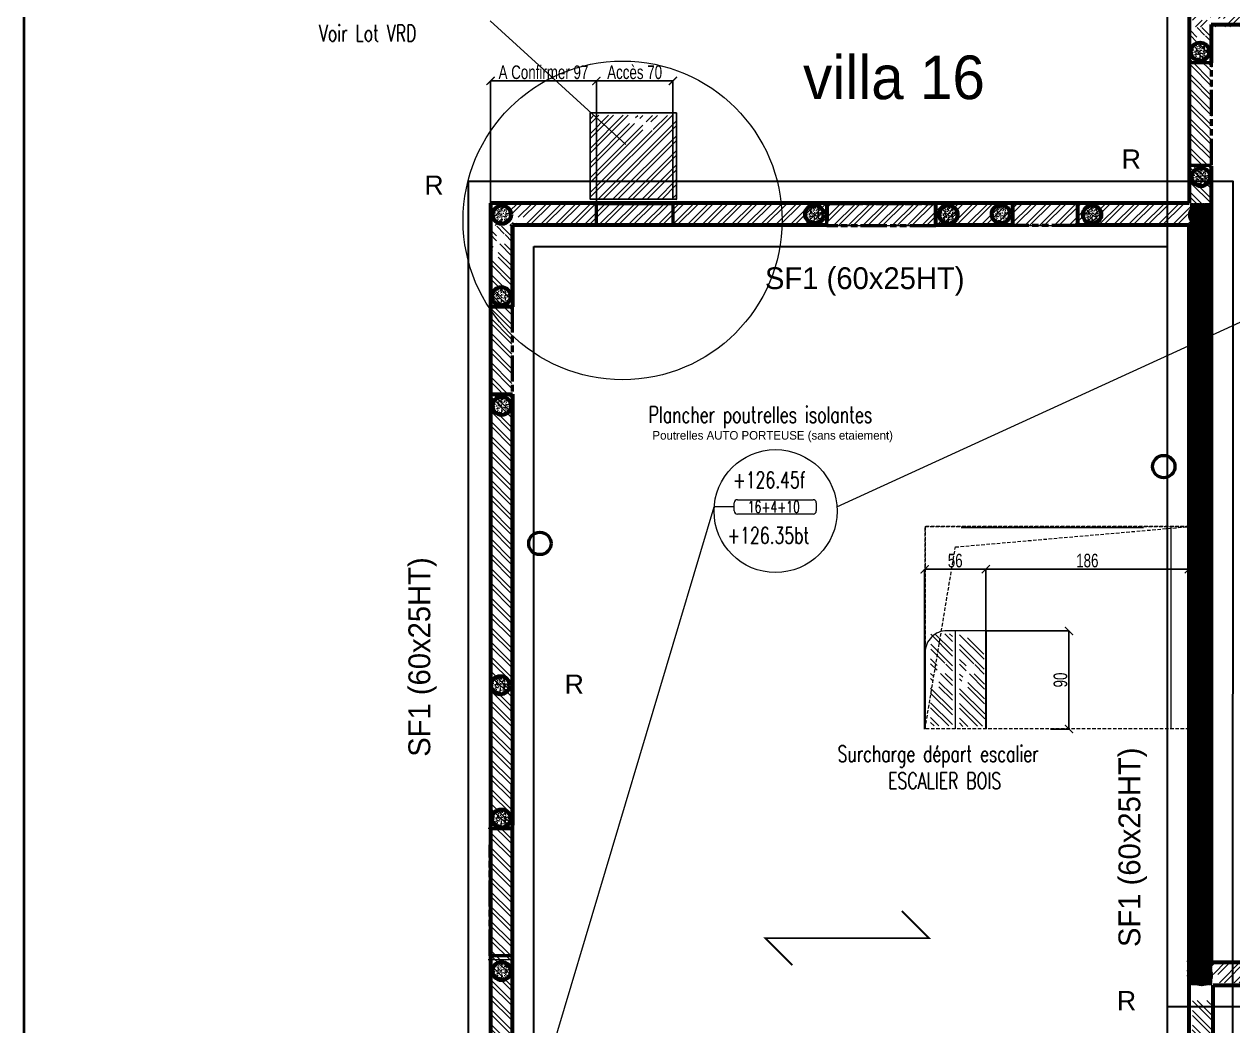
# Model space of a CAD drawing. Header units: metres. Extents: x -12536 to 12621, y -17191 to 9596.
# Drawn here: x -6160 to -5054, y -2822 to -1904 of the extents above; entities that cross this region are included whole.
import ezdxf
from ezdxf.lldxf.tags import DXFTag

# ---------------------------------------------------------------- set-up
doc = ezdxf.new("R2010")
doc.units = ezdxf.units.M
doc.header["$MEASUREMENT"] = 0
doc.header["$PDMODE"] = 2
doc.header["$PDSIZE"] = 0.25
doc.linetypes.add('ACAD_ISO09W100', pattern=[45, 24, -3, 6, -3, 6, -3])
doc.linetypes.add('CACHE2', pattern=[4.7625, 3.175, -1.5875])
for name, color, linetype, lineweight in [('B-COT', 1, 'Continuous', 18), ('B-HAC', 8, 'Continuous', 9), ('B-HACH', 8, 'Continuous', 9), ('B-TEXT-NIVEAU', 3, 'Continuous', 20), ('B-TITRE POTEAUX', 7, 'Continuous', 60), ('B-VOILE-BA', 7, 'Continuous', 60), ('DALLE', 5, 'Continuous', 9)]:
    doc.layers.add(name, color=color, linetype=linetype, lineweight=lineweight)
doc.layers.add('B-HATCH-RELEVE', color=7, linetype='Continuous')
doc.layers.add('Calque commun', color=7, linetype='Continuous')
doc.styles.add('Arial', font='arial.ttf', dxfattribs={"height": 0.128})
doc.styles.add('Century Gothic4', font='GOTHIC.TTF', dxfattribs={"height": 0.4})
doc.styles.add('TEXTE', font='arial.ttf', dxfattribs={"width": 0.7})
doc.styles.add('TEXTE100', font='romans.shx', dxfattribs={"width": 0.7, "height": 0.3})
tags = doc.linetypes.add('HIDDEN', pattern=[0.375, 0.25, -0.125]).pattern_tags.tags
tags[6:7] = [DXFTag(74, 4), DXFTag(75, 0), DXFTag(340, '0'), DXFTag(46, 1.0), DXFTag(50, 0.0), DXFTag(44, 0.0), DXFTag(45, 0.0)]
tags[4:5] = [DXFTag(74, 4), DXFTag(75, 0), DXFTag(340, '0'), DXFTag(46, 1.0), DXFTag(50, 0.0), DXFTag(44, 0.0), DXFTag(45, 0.0)]
doc.dimstyles.new('COT 50', dxfattribs={"dimscale": 0.05, "dimtxt": 250, "dimasz": 150, "dimexe": 1, "dimexo": 2, "dimgap": 30, "dimtad": 1, "dimdec": 1, "dimrnd": 0.5, "dimzin": 12, "dimdsep": 46, "dimtxsty": 'TEXTE', "dimblk1": 'ARCHTICK', "dimblk2": 'ARCHTICK', "dimsah": 1, "dimcen": 0, "dimdle": 1.5, "dimclrd": 1, "dimclre": 1, "dimclrt": 3, "dimadec": 0, "dimazin": 0, "dimtfac": 1, "dimtdec": 1, "dimtmove": 0, "dimatfit": 3, "dimldrblk": 'ARCHTICK', "dimfxl": 1, "dimtolj": 1, "dimtzin": 0, "dimarcsym": 0})

# ---------------------------------------------------------------- blocks, each defined once
blk = doc.blocks.new('_ArchTick')
at = {"color": 0, "linetype": 'ByBlock', "const_width": 0.15}
blk.add_lwpolyline([(-0.5, -0.5), (0.5, 0.5)], dxfattribs=at)
blk = doc.blocks.new('*D1845')
at = {"layer": 'B-HATCH-RELEVE', "color": 1, "lineweight": -2, "transparency": 16777216}
for p, q in [((-5279.7, -2460.4), (-5203.5, -2460.4)), ((-5203.6, -2550.5), (-5203.6, -2460.3)), ((-5220.5, -2550.4), (-5203.5, -2550.4))]:
    blk.add_line(p, q, dxfattribs=at)
at = {"layer": 'Defpoints', "color": 0, "transparency": 16777216}
for p in [(-5279.8, -2460.4), (-5203.6, -2460.4), (-5220.6, -2550.4)]:
    blk.add_point(p, dxfattribs=at)
at = {"layer": 'B-HATCH-RELEVE', "color": 1, "lineweight": -2, "transparency": 16777216, "xscale": 7.5, "yscale": 7.5, "zscale": 7.5}
for p, rotation in [((-5203.6, -2460.4), 90), ((-5203.6, -2550.4), 270)]:
    blk.add_blockref('_ArchTick', p, dxfattribs=dict(at, rotation=rotation))
at = {"layer": 'B-HATCH-RELEVE', "color": 3, "transparency": 16777216, "insert": (-5211.4, -2505.4), "char_height": 12.5, "attachment_point": 5, "rotation": 90, "style": 'TEXTE'}
blk.add_mtext('\\A1;90', dxfattribs=at)
blk = doc.blocks.new('*D1846')
at = {"layer": 'B-HATCH-RELEVE', "color": 1, "lineweight": -2, "transparency": 16777216}
for p, q in [((-5093.7, -2403.9), (-5279.9, -2403.9)), ((-5279.8, -2550.3), (-5279.8, -2403.8)), ((-5093.8, -2550.3), (-5093.8, -2403.8))]:
    blk.add_line(p, q, dxfattribs=at)
at = {"layer": 'Defpoints', "color": 0, "transparency": 16777216}
for p in [(-5279.8, -2403.9), (-5279.8, -2550.4), (-5093.8, -2550.4)]:
    blk.add_point(p, dxfattribs=at)
at = {"layer": 'B-HATCH-RELEVE', "color": 1, "lineweight": -2, "transparency": 16777216, "xscale": 7.5, "yscale": 7.5, "zscale": 7.5, "rotation": 180}
blk.add_blockref('_ArchTick', (-5279.8, -2403.9), dxfattribs=at)
at = {"layer": 'B-HATCH-RELEVE', "color": 1, "lineweight": -2, "transparency": 16777216, "xscale": 7.5, "yscale": 7.5, "zscale": 7.5}
blk.add_blockref('_ArchTick', (-5093.8, -2403.9), dxfattribs=at)
at = {"layer": 'B-HATCH-RELEVE', "color": 3, "transparency": 16777216, "insert": (-5186.8, -2396), "char_height": 12.5, "attachment_point": 5, "style": 'TEXTE'}
blk.add_mtext('\\A1;186', dxfattribs=at)
blk = doc.blocks.new('*D1847')
at = {"layer": 'B-HATCH-RELEVE', "color": 1, "lineweight": -2, "transparency": 16777216}
for p, q in [((-5279.7, -2403.9), (-5335.9, -2403.9)), ((-5335.8, -2550.3), (-5335.8, -2403.8)), ((-5279.8, -2550.3), (-5279.8, -2403.8))]:
    blk.add_line(p, q, dxfattribs=at)
at = {"layer": 'Defpoints', "color": 0, "transparency": 16777216}
for p in [(-5335.8, -2403.9), (-5335.8, -2550.4), (-5279.8, -2550.4)]:
    blk.add_point(p, dxfattribs=at)
at = {"layer": 'B-HATCH-RELEVE', "color": 1, "lineweight": -2, "transparency": 16777216, "xscale": 7.5, "yscale": 7.5, "zscale": 7.5, "rotation": 180}
blk.add_blockref('_ArchTick', (-5335.8, -2403.9), dxfattribs=at)
at = {"layer": 'B-HATCH-RELEVE', "color": 1, "lineweight": -2, "transparency": 16777216, "xscale": 7.5, "yscale": 7.5, "zscale": 7.5}
blk.add_blockref('_ArchTick', (-5279.8, -2403.9), dxfattribs=at)
at = {"layer": 'B-HATCH-RELEVE', "color": 3, "transparency": 16777216, "insert": (-5307.8, -2396), "char_height": 12.5, "attachment_point": 5, "style": 'TEXTE'}
blk.add_mtext('\\A1;56', dxfattribs=at)
blk = doc.blocks.new('*D2184')
at = {"layer": 'B-HATCH-RELEVE', "color": 1, "lineweight": -2, "transparency": 16777216}
for p, q in [((-5733.5, -1956.4), (-5636.4, -1956.4)), ((-5733.4, -2068.4), (-5733.4, -1956.4)), ((-5636.4, -2064.6), (-5636.4, -1956.4))]:
    blk.add_line(p, q, dxfattribs=at)
at = {"layer": 'Defpoints', "color": 0, "transparency": 16777216}
for p in [(-5636.4, -1956.4), (-5733.4, -2068.5), (-5636.4, -2064.7)]:
    blk.add_point(p, dxfattribs=at)
at = {"layer": 'B-HATCH-RELEVE', "color": 1, "lineweight": -2, "transparency": 16777216, "xscale": 7.5, "yscale": 7.5, "zscale": 7.5, "rotation": 180}
blk.add_blockref('_ArchTick', (-5733.4, -1956.4), dxfattribs=at)
at = {"layer": 'B-HATCH-RELEVE', "color": 1, "lineweight": -2, "transparency": 16777216, "xscale": 7.5, "yscale": 7.5, "zscale": 7.5}
blk.add_blockref('_ArchTick', (-5636.4, -1956.4), dxfattribs=at)
at = {"layer": 'B-HATCH-RELEVE', "color": 3, "transparency": 16777216, "insert": (-5684.9, -1948.5), "char_height": 12.5, "attachment_point": 5, "style": 'TEXTE'}
blk.add_mtext('\\A1;A Confirmer 97', dxfattribs=at)
blk = doc.blocks.new('*D2185')
at = {"layer": 'B-HATCH-RELEVE', "color": 1, "lineweight": -2, "transparency": 16777216}
for p, q in [((-5636.5, -1956.4), (-5566.4, -1956.4)), ((-5636.4, -2068.7), (-5636.4, -1956.4)), ((-5566.4, -2064.6), (-5566.4, -1956.4))]:
    blk.add_line(p, q, dxfattribs=at)
at = {"layer": 'Defpoints', "color": 0, "transparency": 16777216}
for p in [(-5566.4, -1956.4), (-5636.4, -2068.8), (-5566.4, -2064.7)]:
    blk.add_point(p, dxfattribs=at)
at = {"layer": 'B-HATCH-RELEVE', "color": 1, "lineweight": -2, "transparency": 16777216, "xscale": 7.5, "yscale": 7.5, "zscale": 7.5, "rotation": 180}
blk.add_blockref('_ArchTick', (-5636.4, -1956.4), dxfattribs=at)
at = {"layer": 'B-HATCH-RELEVE', "color": 1, "lineweight": -2, "transparency": 16777216, "xscale": 7.5, "yscale": 7.5, "zscale": 7.5}
blk.add_blockref('_ArchTick', (-5566.4, -1956.4), dxfattribs=at)
at = {"layer": 'B-HATCH-RELEVE', "color": 3, "transparency": 16777216, "insert": (-5601.4, -1948.5), "char_height": 12.5, "attachment_point": 5, "style": 'TEXTE'}
blk.add_mtext('\\A1;Accès 70', dxfattribs=at)

msp = doc.modelspace()

# ---------------------------------------------------------------- hatches: boundary and pattern name
at = {"layer": 'B-HAC'}
h = msp.add_hatch(dxfattribs=at)
h.set_pattern_fill('ANSI32', color=1, angle=-90)
h.set_pattern_definition([(315, (-1140.2123, -7101.88652), (0.265165043, 0.265165043), []), (315, (-1140.2123, -7102.0633), (0.265165043, 0.265165043), [])])
h.paths.add_polyline_path([(-5072.213, -2068.577), (-5072.713, -2784.887), (-5092.713, -2784.887), (-5092.213, -2068.577)])
h.paths.add_polyline_path([(-5090.649, -1812.458), (-5085.141, -1812.533), (-5085.141, -1822.876), (-5090.649, -1822.801)])
h.paths.add_polyline_path([(-5086.74, -1800.301), (-5078.907, -1800.256), (-5078.881, -1809.528), (-5086.714, -1809.573)])
h = msp.add_hatch(dxfattribs=at)
h.set_pattern_fill('ANSI32', color=256)
h.set_pattern_definition([(45, (-67973.242, 90197.96), (-6.7351921, 6.7351921), []), (45, (-67968.751, 90197.96), (-6.7351921, 6.7351921), [])])
h.paths.add_polyline_path([(-5090.541, -1886.712), (-4431.697, -1886.788), (-4431.697, -1906.788), (-5090.541, -1906.712)])
h.paths.add_polyline_path([(-5071.379, -1904.626), (-5071.304, -1899.118), (-5060.96, -1899.118), (-5061.035, -1904.626)], flags=16)
h.paths.add_polyline_path([(-5083.536, -1900.717), (-5083.58, -1892.884), (-5074.308, -1892.858), (-5074.264, -1900.691)], flags=16)
h = msp.add_hatch(dxfattribs=at)
h.set_pattern_fill('ANSI32', color=256, angle=-90)
h.set_pattern_definition([(315, (87012.215, 60975.333), (6.7351921, 6.7351921), []), (315, (87012.215, 60970.842), (6.7351921, 6.7351921), [])])
h.paths.add_polyline_path([(-5072.457, -1907.368), (-5072.533, -2766.451), (-5092.533, -2766.451), (-5092.457, -1907.368)])
h.paths.add_polyline_path([(-5090.371, -1926.53), (-5084.863, -1926.605), (-5084.863, -1936.948), (-5090.371, -1936.874)], flags=16)
h.paths.add_polyline_path([(-5086.462, -1914.373), (-5078.629, -1914.329), (-5078.603, -1923.601), (-5086.436, -1923.645)], flags=16)
h = msp.add_hatch(dxfattribs=at)
h.set_pattern_fill('ANSI32', color=256)
h.set_pattern_definition([(45, (-68614.623, 90015.782), (-6.7351921, 6.7351921), []), (45, (-68610.133, 90015.782), (-6.7351921, 6.7351921), [])])
h.paths.add_polyline_path([(-5731.922, -2068.889), (-5073.078, -2068.965), (-5073.078, -2088.965), (-5731.922, -2088.889)])
h.paths.add_polyline_path([(-5712.76, -2086.803), (-5712.685, -2081.295), (-5702.342, -2081.295), (-5702.416, -2086.803)], flags=16)
h.paths.add_polyline_path([(-5724.917, -2082.894), (-5724.962, -2075.061), (-5715.69, -2075.035), (-5715.645, -2082.868)], flags=16)
h = msp.add_hatch(dxfattribs=at)
h.set_pattern_fill('ANSI32', color=256, angle=-90)
h.set_pattern_definition([(315, (86370.833, 60793.155), (6.7351921, 6.7351921), []), (315, (86370.833, 60788.665), (6.7351921, 6.7351921), [])])
h.paths.add_polyline_path([(-5713.838, -2089.546), (-5713.914, -2948.629), (-5733.914, -2948.629), (-5733.838, -2089.546)])
h.paths.add_polyline_path([(-5731.752, -2108.708), (-5726.244, -2108.782), (-5726.244, -2119.126), (-5731.752, -2119.051)], flags=16)
h.paths.add_polyline_path([(-5727.843, -2096.551), (-5720.01, -2096.506), (-5719.984, -2105.778), (-5727.817, -2105.822)], flags=16)
h = msp.add_hatch(dxfattribs=at)
h.set_pattern_fill('ANSI32', color=256, angle=-90)
h.set_pattern_definition([(315, (87012.827, 60779.036), (6.7351921, 6.7351921), []), (315, (87012.827, 60774.546), (6.7351921, 6.7351921), [])])
h.paths.add_polyline_path([(-5070.401, -2799.163), (-5071.92, -2962.748), (-5091.92, -2962.748), (-5090.401, -2799.163)])
h.paths.add_polyline_path([(-5089.759, -2122.827), (-5084.25, -2122.902), (-5084.25, -2133.245), (-5089.759, -2133.17)])
h.paths.add_polyline_path([(-5085.849, -2110.67), (-5078.016, -2110.625), (-5077.99, -2119.897), (-5085.823, -2119.942)])
h = msp.add_hatch(dxfattribs=at)
h.set_pattern_fill('ANSI32', color=256)
h.set_pattern_definition([(45, (-67978.302, 89321.767), (-6.7351921, 6.7351921), []), (45, (-67973.812, 89321.767), (-6.7351921, 6.7351921), [])])
h.paths.add_polyline_path([(-5095.601, -2762.904), (-4436.758, -2762.98), (-4436.758, -2782.98), (-5095.601, -2782.904)])
h.paths.add_polyline_path([(-5076.439, -2780.818), (-5076.365, -2775.31), (-5066.021, -2775.31), (-5066.096, -2780.818)], flags=16)
h.paths.add_polyline_path([(-5088.596, -2776.909), (-5088.641, -2769.076), (-5079.369, -2769.05), (-5079.324, -2776.883)], flags=16)
at = {"layer": 'B-HACH', "ltscale": 0.225}
h = msp.add_hatch(dxfattribs=at)
h.set_pattern_fill('AR-CONC', color=256, scale=0.028, style=0)
h.set_pattern_definition([(50, (2851, 9406.855), (5.1011707, -0.4462944), [0.5334, -5.8674]), (355, (2851, 9406.855), (-0.9867991, 5.349586), [0.42672, -4.69392]), (100.451, (2851.425, 9406.818), (4.11439, 4.9032673), [0.45332, -4.98652]), (46.1842, (2851, 9408.2775), (7.5902131, -1.1771852), [0.8001, -8.8011]), (96.6356, (2851.6324, 9408.1794), (6.6473186, 6.9279156), [0.67998, -7.47978]), (351.184, (2851, 9408.2775), (6.647329, 6.9279033), [0.64008, -7.04088]), (21, (2851.711, 9407.922), (4.2452166, -2.8634345), [0.5334, -5.8674]), (326, (2851.711, 9407.922), (1.7304568, 5.157263), [0.42672, -4.69392]), (71.4514, (2852.065, 9407.6833), (5.9756617, 2.29384), [0.45332, -4.98652]), (37.5, (2850.9999, 9406.8551), (0.0864809, 2.3675411), [0, -4.637024, 0, -4.76504, 0, -4.7117]), (7.5, (2851, 9406.855), (1.87095055, 2.8050561), [0, -2.716784, 0, -4.530344, 0, -1.79578]), (327.5, (2849.414, 9406.8551), (3.79653666, -0.16040483), [0, -1.778, 0, -5.54736, 0, -7.36092]), (317.5, (2848.7027, 9406.855), (4.1476171, 0.71194175), [0, -2.3114, 0, -3.684016, 0, -5.22732])])
h.paths.add_polyline_path([(-5075.187, -1929.608, 1), (-5091.987, -1929.608, 1)])
h = msp.add_hatch(dxfattribs=at)
h.set_pattern_fill('AR-CONC', color=256, scale=0.028, style=0)
h.set_pattern_definition([(50, (2851.8737, 9292), (5.1011707, -0.4462944), [0.5334, -5.8674]), (355, (2851.8737, 9292), (-0.9867991, 5.349586), [0.42672, -4.69392]), (100.451, (2852.299, 9291.9627), (4.11439, 4.9032673), [0.45332, -4.98652]), (46.1842, (2851.874, 9293.422), (7.5902131, -1.1771852), [0.8001, -8.8011]), (96.6356, (2852.506, 9293.324), (6.6473186, 6.9279156), [0.67998, -7.47978]), (351.184, (2851.874, 9293.422), (6.647329, 6.9279033), [0.64008, -7.04088]), (21, (2852.585, 9293.0667), (4.2452166, -2.8634345), [0.5334, -5.8674]), (326, (2852.585, 9293.0667), (1.7304568, 5.157263), [0.42672, -4.69392]), (71.4514, (2852.9387, 9292.828), (5.9756617, 2.29384), [0.45332, -4.98652]), (37.5, (2851.8737, 9291.9999), (0.0864809, 2.3675411), [0, -4.637024, 0, -4.76504, 0, -4.7117]), (7.5, (2851.8737, 9292), (1.87095055, 2.8050561), [0, -2.716784, 0, -4.530344, 0, -1.79578]), (327.5, (2850.2877, 9291.9999), (3.79653666, -0.16040483), [0, -1.778, 0, -5.54736, 0, -7.36092]), (317.5, (2849.5765, 9292), (4.1476171, 0.71194175), [0, -2.3114, 0, -3.684016, 0, -5.22732])])
h.paths.add_polyline_path([(-5074.314, -2044.463, 1), (-5091.114, -2044.463, 1)])
h = msp.add_hatch(dxfattribs=at)
h.set_pattern_fill('AR-CONC', color=256, scale=0.028, style=0)
h.set_pattern_definition([(50, (2668.5865, 9258.067), (5.1011707, -0.4462944), [0.5334, -5.8674]), (355, (2668.5865, 9258.067), (-0.9867991, 5.349586), [0.42672, -4.69392]), (100.451, (2669.0116, 9258.03), (4.11439, 4.9032673), [0.45332, -4.98652]), (46.1842, (2668.5865, 9259.4894), (7.5902131, -1.1771852), [0.8001, -8.8011]), (96.6356, (2669.219, 9259.391), (6.6473186, 6.9279156), [0.67998, -7.47978]), (351.184, (2668.5865, 9259.489), (6.647329, 6.9279033), [0.64008, -7.04088]), (21, (2669.2977, 9259.1338), (4.2452166, -2.8634345), [0.5334, -5.8674]), (326, (2669.2977, 9259.134), (1.7304568, 5.157263), [0.42672, -4.69392]), (71.4514, (2669.6515, 9258.895), (5.9756617, 2.29384), [0.45332, -4.98652]), (37.5, (2668.5865, 9258.067), (0.0864809, 2.3675411), [0, -4.637024, 0, -4.76504, 0, -4.7117]), (7.5, (2668.5865, 9258.067), (1.87095055, 2.8050561), [0, -2.716784, 0, -4.530344, 0, -1.79578]), (327.5, (2667.0005, 9258.067), (3.79653666, -0.16040483), [0, -1.778, 0, -5.54736, 0, -7.36092]), (317.5, (2666.2893, 9258.067), (4.1476171, 0.71194175), [0, -2.3114, 0, -3.684016, 0, -5.22732])])
h.paths.add_polyline_path([(-5257.601, -2078.396, 1), (-5274.401, -2078.396, 1)])
h = msp.add_hatch(dxfattribs=at)
h.set_pattern_fill('AR-CONC', color=256, scale=0.028, style=0)
h.set_pattern_definition([(50, (2211.567, 9257.4638), (5.1011707, -0.4462944), [0.5334, -5.8674]), (355, (2211.567, 9257.464), (-0.9867991, 5.349586), [0.42672, -4.69392]), (100.451, (2211.9923, 9257.4266), (4.11439, 4.9032673), [0.45332, -4.98652]), (46.1842, (2211.567, 9258.886), (7.5902131, -1.1771852), [0.8001, -8.8011]), (96.6356, (2212.2, 9258.788), (6.6473186, 6.9279156), [0.67998, -7.47978]), (351.184, (2211.567, 9258.886), (6.647329, 6.9279033), [0.64008, -7.04088]), (21, (2212.2784, 9258.5306), (4.2452166, -2.8634345), [0.5334, -5.8674]), (326, (2212.2784, 9258.5306), (1.7304568, 5.157263), [0.42672, -4.69392]), (71.4514, (2212.632, 9258.292), (5.9756617, 2.29384), [0.45332, -4.98652]), (37.5, (2211.5672, 9257.4638), (0.0864809, 2.3675411), [0, -4.637024, 0, -4.76504, 0, -4.7117]), (7.5, (2211.5672, 9257.4638), (1.87095055, 2.8050561), [0, -2.716784, 0, -4.530344, 0, -1.79578]), (327.5, (2209.9812, 9257.4638), (3.79653666, -0.16040483), [0, -1.778, 0, -5.54736, 0, -7.36092]), (317.5, (2209.27, 9257.4638), (4.1476171, 0.71194175), [0, -2.3114, 0, -3.684016, 0, -5.22732])])
h.paths.add_polyline_path([(-5714.62, -2078.999, 1), (-5731.42, -2078.999, 1)])
h = msp.add_hatch(dxfattribs=at)
h.set_pattern_fill('AR-CONC', color=256, scale=0.028, style=0)
h.set_pattern_definition([(50, (2497.725, 9257.983), (5.1011707, -0.4462944), [0.5334, -5.8674]), (355, (2497.725, 9257.983), (-0.9867991, 5.349586), [0.42672, -4.69392]), (100.451, (2498.15, 9257.946), (4.11439, 4.9032673), [0.45332, -4.98652]), (46.1842, (2497.725, 9259.4055), (7.5902131, -1.1771852), [0.8001, -8.8011]), (96.6356, (2498.3576, 9259.3074), (6.6473186, 6.9279156), [0.67998, -7.47978]), (351.184, (2497.725, 9259.4055), (6.647329, 6.9279033), [0.64008, -7.04088]), (21, (2498.4363, 9259.05), (4.2452166, -2.8634345), [0.5334, -5.8674]), (326, (2498.436, 9259.05), (1.7304568, 5.157263), [0.42672, -4.69392]), (71.4514, (2498.79, 9258.8113), (5.9756617, 2.29384), [0.45332, -4.98652]), (37.5, (2497.725, 9257.983), (0.0864809, 2.3675411), [0, -4.637024, 0, -4.76504, 0, -4.7117]), (7.5, (2497.725, 9257.983), (1.87095055, 2.8050561), [0, -2.716784, 0, -4.530344, 0, -1.79578]), (327.5, (2496.139, 9257.983), (3.79653666, -0.16040483), [0, -1.778, 0, -5.54736, 0, -7.36092]), (317.5, (2495.428, 9257.983), (4.1476171, 0.71194175), [0, -2.3114, 0, -3.684016, 0, -5.22732])])
h.paths.add_polyline_path([(-5428.462, -2078.48, 1), (-5445.262, -2078.48, 1)])
h = msp.add_hatch(dxfattribs=at)
h.set_pattern_fill('AR-CONC', color=256, scale=0.028, style=0)
h.set_pattern_definition([(50, (2620.626, 9257.5644), (5.1011707, -0.4462944), [0.5334, -5.8674]), (355, (2620.626, 9257.5644), (-0.9867991, 5.349586), [0.42672, -4.69392]), (100.451, (2621.051, 9257.5272), (4.11439, 4.9032673), [0.45332, -4.98652]), (46.1842, (2620.626, 9258.987), (7.5902131, -1.1771852), [0.8001, -8.8011]), (96.6356, (2621.2584, 9258.889), (6.6473186, 6.9279156), [0.67998, -7.47978]), (351.184, (2620.626, 9258.987), (6.647329, 6.9279033), [0.64008, -7.04088]), (21, (2621.337, 9258.6312), (4.2452166, -2.8634345), [0.5334, -5.8674]), (326, (2621.337, 9258.631), (1.7304568, 5.157263), [0.42672, -4.69392]), (71.4514, (2621.691, 9258.3926), (5.9756617, 2.29384), [0.45332, -4.98652]), (37.5, (2620.626, 9257.5644), (0.0864809, 2.3675411), [0, -4.637024, 0, -4.76504, 0, -4.7117]), (7.5, (2620.626, 9257.5644), (1.87095055, 2.8050561), [0, -2.716784, 0, -4.530344, 0, -1.79578]), (327.5, (2619.04, 9257.5644), (3.79653666, -0.16040483), [0, -1.778, 0, -5.54736, 0, -7.36092]), (317.5, (2618.3287, 9257.5644), (4.1476171, 0.71194175), [0, -2.3114, 0, -3.684016, 0, -5.22732])])
h.paths.add_polyline_path([(-5305.561, -2078.899, 1), (-5322.361, -2078.899, 1)])
h = msp.add_hatch(dxfattribs=at)
h.set_pattern_fill('AR-CONC', color=256, scale=0.028, style=0)
h.set_pattern_definition([(50, (2752.1755, 9257.653), (5.1011707, -0.4462944), [0.5334, -5.8674]), (355, (2752.1755, 9257.653), (-0.9867991, 5.349586), [0.42672, -4.69392]), (100.451, (2752.6006, 9257.616), (4.11439, 4.9032673), [0.45332, -4.98652]), (46.1842, (2752.1755, 9259.0754), (7.5902131, -1.1771852), [0.8001, -8.8011]), (96.6356, (2752.808, 9258.977), (6.6473186, 6.9279156), [0.67998, -7.47978]), (351.184, (2752.1755, 9259.075), (6.647329, 6.9279033), [0.64008, -7.04088]), (21, (2752.8867, 9258.7198), (4.2452166, -2.8634345), [0.5334, -5.8674]), (326, (2752.8867, 9258.72), (1.7304568, 5.157263), [0.42672, -4.69392]), (71.4514, (2753.2404, 9258.481), (5.9756617, 2.29384), [0.45332, -4.98652]), (37.5, (2752.1755, 9257.653), (0.0864809, 2.3675411), [0, -4.637024, 0, -4.76504, 0, -4.7117]), (7.5, (2752.1755, 9257.653), (1.87095055, 2.8050561), [0, -2.716784, 0, -4.530344, 0, -1.79578]), (327.5, (2750.5895, 9257.653), (3.79653666, -0.16040483), [0, -1.778, 0, -5.54736, 0, -7.36092]), (317.5, (2749.8783, 9257.653), (4.1476171, 0.71194175), [0, -2.3114, 0, -3.684016, 0, -5.22732])])
h.paths.add_polyline_path([(-5174.012, -2078.81, 1), (-5190.812, -2078.81, 1)])
h = msp.add_hatch(dxfattribs=at)
h.set_pattern_fill('AR-CONC', color=256, scale=0.028, style=0)
h.set_pattern_definition([(50, (2850.2657, 9257.2512), (5.1011707, -0.4462944), [0.5334, -5.8674]), (355, (2850.2657, 9257.251), (-0.9867991, 5.349586), [0.42672, -4.69392]), (100.451, (2850.691, 9257.214), (4.11439, 4.9032673), [0.45332, -4.98652]), (46.1842, (2850.266, 9258.6736), (7.5902131, -1.1771852), [0.8001, -8.8011]), (96.6356, (2850.898, 9258.5755), (6.6473186, 6.9279156), [0.67998, -7.47978]), (351.184, (2850.266, 9258.674), (6.647329, 6.9279033), [0.64008, -7.04088]), (21, (2850.977, 9258.318), (4.2452166, -2.8634345), [0.5334, -5.8674]), (326, (2850.977, 9258.318), (1.7304568, 5.157263), [0.42672, -4.69392]), (71.4514, (2851.3307, 9258.0794), (5.9756617, 2.29384), [0.45332, -4.98652]), (37.5, (2850.2657, 9257.2512), (0.0864809, 2.3675411), [0, -4.637024, 0, -4.76504, 0, -4.7117]), (7.5, (2850.2657, 9257.2512), (1.87095055, 2.8050561), [0, -2.716784, 0, -4.530344, 0, -1.79578]), (327.5, (2848.6797, 9257.2512), (3.79653666, -0.16040483), [0, -1.778, 0, -5.54736, 0, -7.36092]), (317.5, (2847.9685, 9257.2512), (4.1476171, 0.71194175), [0, -2.3114, 0, -3.684016, 0, -5.22732])])
h.paths.add_polyline_path([(-5075.922, -2079.212, 1), (-5092.722, -2079.212, 1)])
h = msp.add_hatch(dxfattribs=at)
h.set_pattern_fill('AR-CONC', color=256, scale=0.028, style=0)
h.set_pattern_definition([(50, (2211.071, 9182.8095), (5.1011707, -0.4462944), [0.5334, -5.8674]), (355, (2211.071, 9182.8095), (-0.9867991, 5.349586), [0.42672, -4.69392]), (100.451, (2211.496, 9182.7724), (4.11439, 4.9032673), [0.45332, -4.98652]), (46.1842, (2211.071, 9184.232), (7.5902131, -1.1771852), [0.8001, -8.8011]), (96.6356, (2211.704, 9184.134), (6.6473186, 6.9279156), [0.67998, -7.47978]), (351.184, (2211.071, 9184.232), (6.647329, 6.9279033), [0.64008, -7.04088]), (21, (2211.7823, 9183.8763), (4.2452166, -2.8634345), [0.5334, -5.8674]), (326, (2211.7823, 9183.8763), (1.7304568, 5.157263), [0.42672, -4.69392]), (71.4514, (2212.136, 9183.6377), (5.9756617, 2.29384), [0.45332, -4.98652]), (37.5, (2211.0711, 9182.8095), (0.0864809, 2.3675411), [0, -4.637024, 0, -4.76504, 0, -4.7117]), (7.5, (2211.0711, 9182.8095), (1.87095055, 2.8050561), [0, -2.716784, 0, -4.530344, 0, -1.79578]), (327.5, (2209.4852, 9182.8095), (3.79653666, -0.16040483), [0, -1.778, 0, -5.54736, 0, -7.36092]), (317.5, (2208.774, 9182.8095), (4.1476171, 0.71194175), [0, -2.3114, 0, -3.684016, 0, -5.22732])])
h.paths.add_polyline_path([(-5715.116, -2153.654, 1), (-5731.916, -2153.654, 1)])
h = msp.add_hatch(dxfattribs=at)
h.set_pattern_fill('AR-CONC', color=256, scale=0.028, style=0)
h.set_pattern_definition([(50, (2211.5233, 9082.307), (5.1011707, -0.4462944), [0.5334, -5.8674]), (355, (2211.523, 9082.307), (-0.9867991, 5.349586), [0.42672, -4.69392]), (100.451, (2211.9484, 9082.27), (4.11439, 4.9032673), [0.45332, -4.98652]), (46.1842, (2211.523, 9083.7294), (7.5902131, -1.1771852), [0.8001, -8.8011]), (96.6356, (2212.156, 9083.631), (6.6473186, 6.9279156), [0.67998, -7.47978]), (351.184, (2211.523, 9083.729), (6.647329, 6.9279033), [0.64008, -7.04088]), (21, (2212.2345, 9083.3738), (4.2452166, -2.8634345), [0.5334, -5.8674]), (326, (2212.2345, 9083.374), (1.7304568, 5.157263), [0.42672, -4.69392]), (71.4514, (2212.588, 9083.135), (5.9756617, 2.29384), [0.45332, -4.98652]), (37.5, (2211.5233, 9082.307), (0.0864809, 2.3675411), [0, -4.637024, 0, -4.76504, 0, -4.7117]), (7.5, (2211.5233, 9082.307), (1.87095055, 2.8050561), [0, -2.716784, 0, -4.530344, 0, -1.79578]), (327.5, (2209.9373, 9082.307), (3.79653666, -0.16040483), [0, -1.778, 0, -5.54736, 0, -7.36092]), (317.5, (2209.226, 9082.307), (4.1476171, 0.71194175), [0, -2.3114, 0, -3.684016, 0, -5.22732])])
h.paths.add_polyline_path([(-5714.664, -2254.156, 1), (-5731.464, -2254.156, 1)])
h = msp.add_hatch(dxfattribs=at)
h.set_pattern_fill('AR-CONC', color=256, scale=0.028, style=0)
h.set_pattern_definition([(50, (2210.102, 8826.262), (5.1011707, -0.4462944), [0.5334, -5.8674]), (355, (2210.102, 8826.262), (-0.9867991, 5.349586), [0.42672, -4.69392]), (100.451, (2210.527, 8826.225), (4.11439, 4.9032673), [0.45332, -4.98652]), (46.1842, (2210.102, 8827.6845), (7.5902131, -1.1771852), [0.8001, -8.8011]), (96.6356, (2210.734, 8827.586), (6.6473186, 6.9279156), [0.67998, -7.47978]), (351.184, (2210.102, 8827.6845), (6.647329, 6.9279033), [0.64008, -7.04088]), (21, (2210.813, 8827.329), (4.2452166, -2.8634345), [0.5334, -5.8674]), (326, (2210.813, 8827.329), (1.7304568, 5.157263), [0.42672, -4.69392]), (71.4514, (2211.167, 8827.09), (5.9756617, 2.29384), [0.45332, -4.98652]), (37.5, (2210.1018, 8826.262), (0.0864809, 2.3675411), [0, -4.637024, 0, -4.76504, 0, -4.7117]), (7.5, (2210.1018, 8826.262), (1.87095055, 2.8050561), [0, -2.716784, 0, -4.530344, 0, -1.79578]), (327.5, (2208.5159, 8826.262), (3.79653666, -0.16040483), [0, -1.778, 0, -5.54736, 0, -7.36092]), (317.5, (2207.8047, 8826.262), (4.1476171, 0.71194175), [0, -2.3114, 0, -3.684016, 0, -5.22732])])
h.paths.add_polyline_path([(-5716.085, -2510.201, 1), (-5732.885, -2510.201, 1)])
h = msp.add_hatch(dxfattribs=at)
h.set_pattern_fill('AR-CONC', color=256, scale=0.028, style=0)
h.set_pattern_definition([(50, (2210.9986, 8704.13), (5.1011707, -0.4462944), [0.5334, -5.8674]), (355, (2210.9986, 8704.13), (-0.9867991, 5.349586), [0.42672, -4.69392]), (100.451, (2211.4237, 8704.093), (4.11439, 4.9032673), [0.45332, -4.98652]), (46.1842, (2210.9986, 8705.5525), (7.5902131, -1.1771852), [0.8001, -8.8011]), (96.6356, (2211.631, 8705.454), (6.6473186, 6.9279156), [0.67998, -7.47978]), (351.184, (2210.9986, 8705.5525), (6.647329, 6.9279033), [0.64008, -7.04088]), (21, (2211.71, 8705.197), (4.2452166, -2.8634345), [0.5334, -5.8674]), (326, (2211.71, 8705.197), (1.7304568, 5.157263), [0.42672, -4.69392]), (71.4514, (2212.0636, 8704.958), (5.9756617, 2.29384), [0.45332, -4.98652]), (37.5, (2210.9986, 8704.13), (0.0864809, 2.3675411), [0, -4.637024, 0, -4.76504, 0, -4.7117]), (7.5, (2210.9986, 8704.13), (1.87095055, 2.8050561), [0, -2.716784, 0, -4.530344, 0, -1.79578]), (327.5, (2209.4126, 8704.13), (3.79653666, -0.16040483), [0, -1.778, 0, -5.54736, 0, -7.36092]), (317.5, (2208.7014, 8704.13), (4.1476171, 0.71194175), [0, -2.3114, 0, -3.684016, 0, -5.22732])])
h.paths.add_polyline_path([(-5715.189, -2632.333, 1), (-5731.989, -2632.333, 1)])
h = msp.add_hatch(dxfattribs=at)
h.set_pattern_fill('AR-CONC', color=256, scale=0.028, style=0)
h.set_pattern_definition([(50, (2211.469, 8564.331), (5.1011707, -0.4462944), [0.5334, -5.8674]), (355, (2211.469, 8564.331), (-0.9867991, 5.349586), [0.42672, -4.69392]), (100.451, (2211.894, 8564.2937), (4.11439, 4.9032673), [0.45332, -4.98652]), (46.1842, (2211.469, 8565.753), (7.5902131, -1.1771852), [0.8001, -8.8011]), (96.6356, (2212.1016, 8565.655), (6.6473186, 6.9279156), [0.67998, -7.47978]), (351.184, (2211.469, 8565.753), (6.647329, 6.9279033), [0.64008, -7.04088]), (21, (2212.1802, 8565.3977), (4.2452166, -2.8634345), [0.5334, -5.8674]), (326, (2212.18, 8565.3977), (1.7304568, 5.157263), [0.42672, -4.69392]), (71.4514, (2212.534, 8565.159), (5.9756617, 2.29384), [0.45332, -4.98652]), (37.5, (2211.469, 8564.3309), (0.0864809, 2.3675411), [0, -4.637024, 0, -4.76504, 0, -4.7117]), (7.5, (2211.469, 8564.331), (1.87095055, 2.8050561), [0, -2.716784, 0, -4.530344, 0, -1.79578]), (327.5, (2209.883, 8564.3309), (3.79653666, -0.16040483), [0, -1.778, 0, -5.54736, 0, -7.36092]), (317.5, (2209.172, 8564.331), (4.1476171, 0.71194175), [0, -2.3114, 0, -3.684016, 0, -5.22732])])
h.paths.add_polyline_path([(-5714.718, -2772.132, 1), (-5731.518, -2772.132, 1)])
h = msp.add_hatch(dxfattribs=at)
h.set_pattern_fill('AR-CONC', color=256, scale=0.028, style=0)
h.set_pattern_definition([(50, (2852.639, 8560.4245), (5.1011707, -0.4462944), [0.5334, -5.8674]), (355, (2852.639, 8560.4245), (-0.9867991, 5.349586), [0.42672, -4.69392]), (100.451, (2853.064, 8560.3873), (4.11439, 4.9032673), [0.45332, -4.98652]), (46.1842, (2852.639, 8561.847), (7.5902131, -1.1771852), [0.8001, -8.8011]), (96.6356, (2853.271, 8561.749), (6.6473186, 6.9279156), [0.67998, -7.47978]), (351.184, (2852.639, 8561.847), (6.647329, 6.9279033), [0.64008, -7.04088]), (21, (2853.35, 8561.4913), (4.2452166, -2.8634345), [0.5334, -5.8674]), (326, (2853.35, 8561.4913), (1.7304568, 5.157263), [0.42672, -4.69392]), (71.4514, (2853.704, 8561.2527), (5.9756617, 2.29384), [0.45332, -4.98652]), (37.5, (2852.6388, 8560.4245), (0.0864809, 2.3675411), [0, -4.637024, 0, -4.76504, 0, -4.7117]), (7.5, (2852.6388, 8560.4245), (1.87095055, 2.8050561), [0, -2.716784, 0, -4.530344, 0, -1.79578]), (327.5, (2851.0528, 8560.4245), (3.79653666, -0.16040483), [0, -1.778, 0, -5.54736, 0, -7.36092]), (317.5, (2850.3416, 8560.4245), (4.1476171, 0.71194175), [0, -2.3114, 0, -3.684016, 0, -5.22732])])
h.paths.add_polyline_path([(-5073.548, -2776.039, 1), (-5090.348, -2776.039, 1)])
at = {"layer": 'Calque commun', "linetype": 'Continuous', "lineweight": 5}
h = msp.add_hatch(dxfattribs=at)
h.set_pattern_fill('ANSI32', color=6, angle=-180)
h.set_pattern_definition([(225, (57305.125, -94092.612), (6.7351921, -6.7351921), []), (225, (57300.635, -94092.612), (6.7351921, -6.7351921), [])])
h.paths.add_polyline_path([(-5562.867, -2065.092), (-5641.748, -2064.353), (-5641.857, -1987.865), (-5563.293, -1987.941)])
h.paths.add_polyline_path([(-5596.738, -1990.026), (-5596.813, -1995.534), (-5607.156, -1995.534), (-5607.081, -1990.026)], flags=16)
h.paths.add_polyline_path([(-5584.581, -1993.935), (-5584.536, -2001.768), (-5593.808, -2001.794), (-5593.853, -1993.961)], flags=16)
h = msp.add_hatch(dxfattribs=at)
h.set_pattern_fill('ANSI32', color=6, angle=-90)
h.set_pattern_definition([(315, (86774.407, 60399.577), (6.7351921, 6.7351921), []), (315, (86774.407, 60395.087), (6.7351921, 6.7351921), [])])
h.paths.add_polyline_path([(-5310.264, -2462.942), (-5310.34, -2547.405), (-5330.34, -2547.405), (-5330.264, -2462.942)])
h.paths.add_polyline_path([(-5328.179, -2502.286), (-5322.671, -2502.36), (-5322.671, -2512.704), (-5328.179, -2512.629)], flags=16)
h.paths.add_polyline_path([(-5324.27, -2490.129), (-5316.436, -2490.084), (-5316.41, -2499.356), (-5324.244, -2499.401)], flags=16)
h = msp.add_hatch(dxfattribs=at)
h.set_pattern_fill('ANSI32', color=6, angle=-90)
h.set_pattern_definition([(315, (86800.907, 60399.077), (6.7351921, 6.7351921), []), (315, (86800.907, 60394.587), (6.7351921, 6.7351921), [])])
h.paths.add_polyline_path([(-5281.603, -2473.796), (-5280.603, -2547.796), (-5303.84, -2547.905), (-5303.764, -2463.442)])
h.paths.add_polyline_path([(-5301.679, -2502.786), (-5296.171, -2502.86), (-5296.171, -2513.204), (-5301.679, -2513.129)], flags=16)
h.paths.add_polyline_path([(-5297.77, -2490.629), (-5289.936, -2490.584), (-5289.91, -2499.856), (-5297.744, -2499.901)], flags=16)

# ---------------------------------------------------------------- linework, layer by layer
at = {"color": 3, "lineweight": 40}
msp.add_lwpolyline([(-6160.5, -1173), (304, -1173), (304, -8133.5), (-6160.5, -8133.5)], close=True, dxfattribs=at)
at = {"layer": 'B-COT', "color": 6, "linetype": 'ACAD_ISO09W100', "lineweight": 50}
for points in [[(-5073.026, -1939.811), (-5093.442, -1939.811), (-5093.442, -2033.468), (-5073.026, -2033.468)], [(-5425.522, -2068.568), (-5325.438, -2068.568), (-5325.438, -2089.022), (-5425.522, -2089.022)], [(-5255.378, -2068.553), (-5195.422, -2068.553), (-5195.422, -2088.797), (-5255.378, -2088.797)], [(-5733.475, -2162.943), (-5713.544, -2162.943), (-5713.544, -2243.501), (-5733.475, -2243.501)], [(-5733.548, -2641.623), (-5713.616, -2641.623), (-5713.795, -2758.118), (-5733.726, -2758.118)]]:
    msp.add_lwpolyline(points, close=True, dxfattribs=at)
at = {"layer": 'B-COT', "color": 3, "linetype": 'Continuous', "lineweight": 50}
for points in [[(-5566.429, -2068.781), (-5566.429, -2088.78), (-5636.429, -2088.78), (-5636.429, -2068.781)], [(-5093.065, -2088.95), (-5073.062, -2089.1), (-5073.078, -2188.946), (-5093.11, -2188.963)]]:
    msp.add_lwpolyline(points, close=True, dxfattribs=at)
at = {"layer": 'B-COT'}
msp.add_circle((-5612.443, -2084.201), 146.061, dxfattribs=at)
at = {"layer": 'B-COT', "color": 5, "lineweight": 53}
for centre in [(-5116.841, -2309.845), (-5688.169, -2380.188)]:
    msp.add_circle(centre, 10.269, dxfattribs=at)
at = {"layer": 'B-TEXT-NIVEAU', "color": 6}
for p, q in [((-5416.096, -2346.757, -34.014), (-4459.138, -1907.548)), ((-5510.246, -2350.387, -34.014), (-5510.246, -2343.128, -34.014)), ((-5507.246, -2340.128, -34.014), (-5438.041, -2340.128, -34.014)), ((-5435.041, -2343.128, -34.014), (-5435.041, -2350.387, -34.014)), ((-5704.107, -2935.139), (-5528.535, -2346.757, -34.014)), ((-5510.246, -2346.757, -34.014), (-5528.535, -2346.757, -34.014)), ((-5438.041, -2353.387, -34.014), (-5507.246, -2353.387, -34.014))]:
    msp.add_line(p, q, dxfattribs=at)
msp.add_circle((-5472.316, -2350.585, -34.014), 56.35, dxfattribs=at)
for centre, start, end in [((-5507.246, -2343.128, -34.014), 90, 180), ((-5438.041, -2343.128, -34.014), 0, 90), ((-5507.246, -2350.387, -34.014), 180, 270), ((-5438.041, -2350.387, -34.014), 270, 0)]:
    msp.add_arc(centre, 3, start, end, dxfattribs=at)
at = {"layer": 'B-VOILE-BA'}
for p, q in [((-5073.315, -1904.803), (-5073.315, -1939.681)), ((-5073.315, -1904.803), (-4863.316, -1904.803)), ((-5073.315, -2034.56), (-5073.315, -2764.803)), ((-5425.406, -2068.524), (-5425.406, -2084.524)), ((-5425.406, -2088.523), (-5713.407, -2088.523)), ((-5713.407, -2088.523), (-5713.407, -2163.524)), ((-5713.313, -2153.803), (-5713.313, -2088.803)), ((-5713.407, -2163.524), (-5733.407, -2163.524)), ((-5733.407, -2243.524), (-5713.407, -2243.524)), ((-5713.407, -2243.524), (-5713.407, -2638.524)), ((-5713.313, -2540.805), (-5713.313, -2253.803)), ((-5713.313, -2968.803), (-5713.313, -2600.805)), ((-4903.345, -2764.375), (-5073.6, -2764.375))]:
    msp.add_line(p, q, dxfattribs=at)
at = {"layer": 'B-VOILE-BA', "color": 2, "lineweight": 30}
for points in [[(-5113.448, -1864.941), (-4394.762, -1864.941), (-4394.901, -2804.968), (-5113.449, -2804.94)], [(-5753.644, -2048.099), (-5053.64, -2048.099), (-5053.779, -2988.127), (-5753.645, -2988.098)], [(-5693.644, -2108.099), (-5113.649, -2108.099), (-5113.77, -2928.124), (-5693.645, -2928.101)]]:
    msp.add_lwpolyline(points, close=True, dxfattribs=at)
at = {"layer": 'B-VOILE-BA'}
for points in [[(-5255.407, -2068.524, 0), (-5255.407, -2088.523, 0), (-5325.406, -2088.523, 0), (-5325.406, -2068.524, 0)], [(-5253.407, -2968.524, 0), (-5253.407, -2948.524, 0), (-5093.407, -2948.524, 0), (-5093.407, -2088.523, 0), (-5195.407, -2088.523, 0), (-5195.407, -2068.524, 0)]]:
    msp.add_polyline3d(points, dxfattribs=at)
for centre in [(-5083.587, -1929.608), (-5082.714, -2044.463), (-5266.001, -2078.396), (-5723.02, -2078.999), (-5436.862, -2078.48), (-5313.961, -2078.899), (-5182.412, -2078.81), (-5084.322, -2079.212), (-5723.516, -2153.654), (-5723.064, -2254.156), (-5724.485, -2510.201), (-5723.589, -2632.333), (-5723.118, -2772.132), (-5081.948, -2776.039)]:
    msp.add_circle(centre, 8.4, dxfattribs=at)
for points, invisible_edges in [([(-3773.256, -2068.524), (-3773.256, -1884.815), (-5095.534, -2068.524)], 14), ([(-4435.401, -1884.985), (-5093.407, -1884.985), (-5093.407, -2068.524)], 12), ([(-5733.407, -2068.524), (-5733.407, -2968.524), (-5071.407, -2784.984)], 14), ([(-5733.407, -2068.524), (-5071.407, -2784.984), (-5093.407, -2068.524)], 3), ([(-5071.407, -2784.984), (-4435.452, -2784.984), (-3771.129, -2068.524)], 14), ([(-5071.407, -2784.984), (-5733.407, -2968.524), (-5071.407, -2968.524)], 1)]:
    msp.add_3dface(points, dxfattribs=dict(at, invisible_edges=invisible_edges))
at = {"layer": 'Calque commun', "color": 12, "linetype": 'Continuous', "lineweight": 20}
for p, q in [((-5093.315, -1974.56), (-5093.315, -1884.803)), ((-5073.315, -2034.56), (-5073.315, -2147.921)), ((-5073.407, -2043.523), (-5073.407, -2784.984)), ((-5425.406, -2084.524), (-5425.406, -2088.523)), ((-5715.547, -2641.406), (-5735.546, -2641.406)), ((-5735.546, -2761.406), (-5715.547, -2761.406)), ((-5733.407, -2758.524), (-5713.407, -2758.524)), ((-5713.407, -2758.524), (-5713.407, -2948.524))]:
    msp.add_line(p, q, dxfattribs=at)
at = {"layer": 'Calque commun', "color": 6, "linetype": 'Continuous', "lineweight": 5}
for p, q in [((-5609.446, -2014.53), (-5733.646, -1901.355)), ((-5307.411, -2460.201), (-5315.411, -2460.201)), ((-5279.413, -2460.201), (-5307.411, -2460.201)), ((-5307.41, -2550.203), (-5307.41, -2460.201)), ((-5279.413, -2460.201), (-5279.413, -2550.202))]:
    msp.add_line(p, q, dxfattribs=at)
at = {"layer": 'Calque commun', "color": 7, "linetype": 'Continuous', "lineweight": 20}
for p, q in [((-5733.313, -2153.803), (-5733.313, -2068.803)), ((-5733.313, -2540.805), (-5733.313, -2253.803)), ((-5733.313, -2968.803), (-5733.313, -2600.805))]:
    msp.add_line(p, q, dxfattribs=at)
at = {"layer": 'Calque commun', "color": 7, "linetype": 'Continuous', "lineweight": 5}
for p, q in [((-5713.313, -2153.803), (-5713.313, -2088.803)), ((-5713.313, -2540.805), (-5713.313, -2253.803)), ((-5110.419, -2365.219), (-5110.419, -2550.22)), ((-5307.407, -2460.218), (-5315.406, -2460.218)), ((-5335.407, -2480.218), (-5335.407, -2550.22)), ((-5713.313, -2948.803), (-5713.313, -2600.805))]:
    msp.add_line(p, q, dxfattribs=at)
at = {"layer": 'Calque commun', "color": 15, "linetype": 'Continuous', "lineweight": 20}
msp.add_line((-5302.407, -2365.525), (-5135.273, -2365.525), dxfattribs=at)
at = {"layer": 'Calque commun', "color": 6, "linetype": 'HIDDEN', "lineweight": 25}
msp.add_lwpolyline([(-5563.08, -1985.728), (-5563.08, -2064.723), (-5642.273, -2064.723), (-5642.273, -1985.728)], close=True, dxfattribs=at)
at = {"layer": 'Calque commun', "color": 6, "linetype": 'CACHE2', "lineweight": 5}
msp.add_lwpolyline([(-5093.411, -2550.203), (-5335.411, -2550.203), (-5335.411, -2364.851), (-5093.411, -2364.851)], close=True, dxfattribs=at)
msp.add_lwpolyline([(-5335.411, -2550.202), (-5307.65, -2383.476), (-5093.411, -2364.851), (-5335.411, -2364.851), (-5335.41, -2550.198)], dxfattribs=at)
at = {"layer": 'Calque commun', "color": 6, "linetype": 'Continuous', "lineweight": 5, "flags": 128}
msp.add_lwpolyline([(-5315.411, -2460.201, 0.41421916), (-5335.411, -2480.201)], format="xyb", dxfattribs=at)
at = {"layer": 'Calque commun', "color": 7, "linetype": 'Continuous', "lineweight": 5, "flags": 128}
msp.add_lwpolyline([(-5315.406, -2460.218, 0.41421916), (-5335.407, -2480.218)], format="xyb", dxfattribs=at)
at = {"layer": 'Calque commun', "color": 12, "linetype": 'Continuous', "lineweight": 20}
msp.add_polyline3d([(-5473.314, -2088.803, 0), (-5473.314, -2088.803, 0), (-5093.315, -2088.803, 0), (-5093.315, -2473.858, 0), (-5093.315, -2473.858, 0)], dxfattribs=at)
at = {"layer": 'DALLE', "const_width": 1.68}
msp.add_lwpolyline([(-5356.668, -2717.055), (-5331.735, -2741.967), (-5481.837, -2741.967), (-5457.077, -2766.705)], dxfattribs=at)

# ---------------------------------------------------------------- texts
at = {"color": 6, "lineweight": 40, "style": 'Century Gothic4'}
msp.add_text('Poutrelles AUTO PORTEUSE (sans etaiement) ', height=7.84, dxfattribs=at).set_placement((-5585.059, -2285.087))
at = {"layer": 'B-TEXT-NIVEAU', "style": 'TEXTE100', "width": 0.7}
for s, height, p in [('Plancher poutrelles isolantes', 15, (-5588.555, -2269.703, -34.014)), ('+126.45f', 15, (-5511.336, -2329.526, -34.014)), ('16+4+10', 10.5, (-5497.87, -2351.96, -34.014)), ('+126.35bt', 15, (-5516.465, -2380.434, -34.014))]:
    msp.add_text(s, height=height, dxfattribs=at).set_placement(p)
at = {"layer": 'B-TITRE POTEAUX', "style": 'Arial'}
for p in [(-5155.381, -2036.667, -34.014), (-5794.008, -2060.549, -34.014), (-5665.532, -2517.911, -34.014), (-5159.727, -2807.979, -34.014)]:
    msp.add_text('R', height=17.5, dxfattribs=at).set_placement(p)
at = {"layer": 'B-VOILE-BA', "style": 'Century Gothic4'}
for s, height, p in [('villa 16', 40, (-5447.102, -1973.087)), ('SF1 (60x25HT)', 20, (-5482.078, -2147.177))]:
    msp.add_text(s, height=height, dxfattribs=at).set_placement(p)
for p in [(-5788.591, -2575.763), (-5138.264, -2750.118)]:
    msp.add_text('SF1 (60x25HT)', height=20, rotation=90, dxfattribs=at).set_placement(p)
at = {"layer": 'Calque commun', "color": 6, "linetype": 'Continuous', "lineweight": 5, "style": 'TEXTE100', "width": 0.7}
for s, p in [('Voir Lot VRD', (-5890.399, -1920.112, -34.014)), ('Surcharge départ escalier', (-5415.508, -2580.504, -34.014)), ('ESCALIER BOIS', (-5369.199, -2605.27, -23.81))]:
    msp.add_text(s, height=15, dxfattribs=at).set_placement(p)

# ---------------------------------------------------------------- dimensions: what is measured, and where the dimension line sits
at = {"layer": 'B-HATCH-RELEVE'}
for base, p1, p2, text, picture, middle in [((-5636.429, -1956.418), (-5733.407, -2068.524), (-5636.429, -2064.723), 'A Confirmer <>', '*D2184', (-5684.918, -1948.455)), ((-5566.428, -1956.418), (-5636.429, -2068.781), (-5566.428, -2064.723), 'Accès <>', '*D2185', (-5601.429, -1948.527))]:
    dim = msp.add_linear_dim(base=base, p1=p1, p2=p2, text=text, dimstyle='COT 50', dxfattribs=at)
    dim.commit()
    dim.dimension.update_dxf_attribs({"geometry": picture, "text_midpoint": middle})
dim = msp.add_linear_dim(base=(-5335.821, -2403.878), p1=(-5279.823, -2550.384), p2=(-5335.821, -2550.384), dimstyle='COT 50', override={"dimtmove": 1}, dxfattribs=at)
dim.commit()
dim.dimension.update_dxf_attribs({"geometry": '*D1847', "text_midpoint": (-5307.822, -2395.996)})
dim = msp.add_linear_dim(base=(-5279.823, -2403.878), p1=(-5093.821, -2550.384), p2=(-5279.823, -2550.384), dimstyle='COT 50', dxfattribs=at)
dim.commit()
dim.dimension.update_dxf_attribs({"geometry": '*D1846', "text_midpoint": (-5186.822, -2395.996)})
dim = msp.add_linear_dim(base=(-5203.559, -2460.382), p1=(-5220.559, -2550.384), p2=(-5279.823, -2460.382), angle=90, dimstyle='COT 50', override={"dimtmove": 1}, dxfattribs=at)
dim.commit()
dim.dimension.update_dxf_attribs({"geometry": '*D1845', "text_midpoint": (-5211.441, -2505.383)})

doc.saveas('drawing.dxf')
